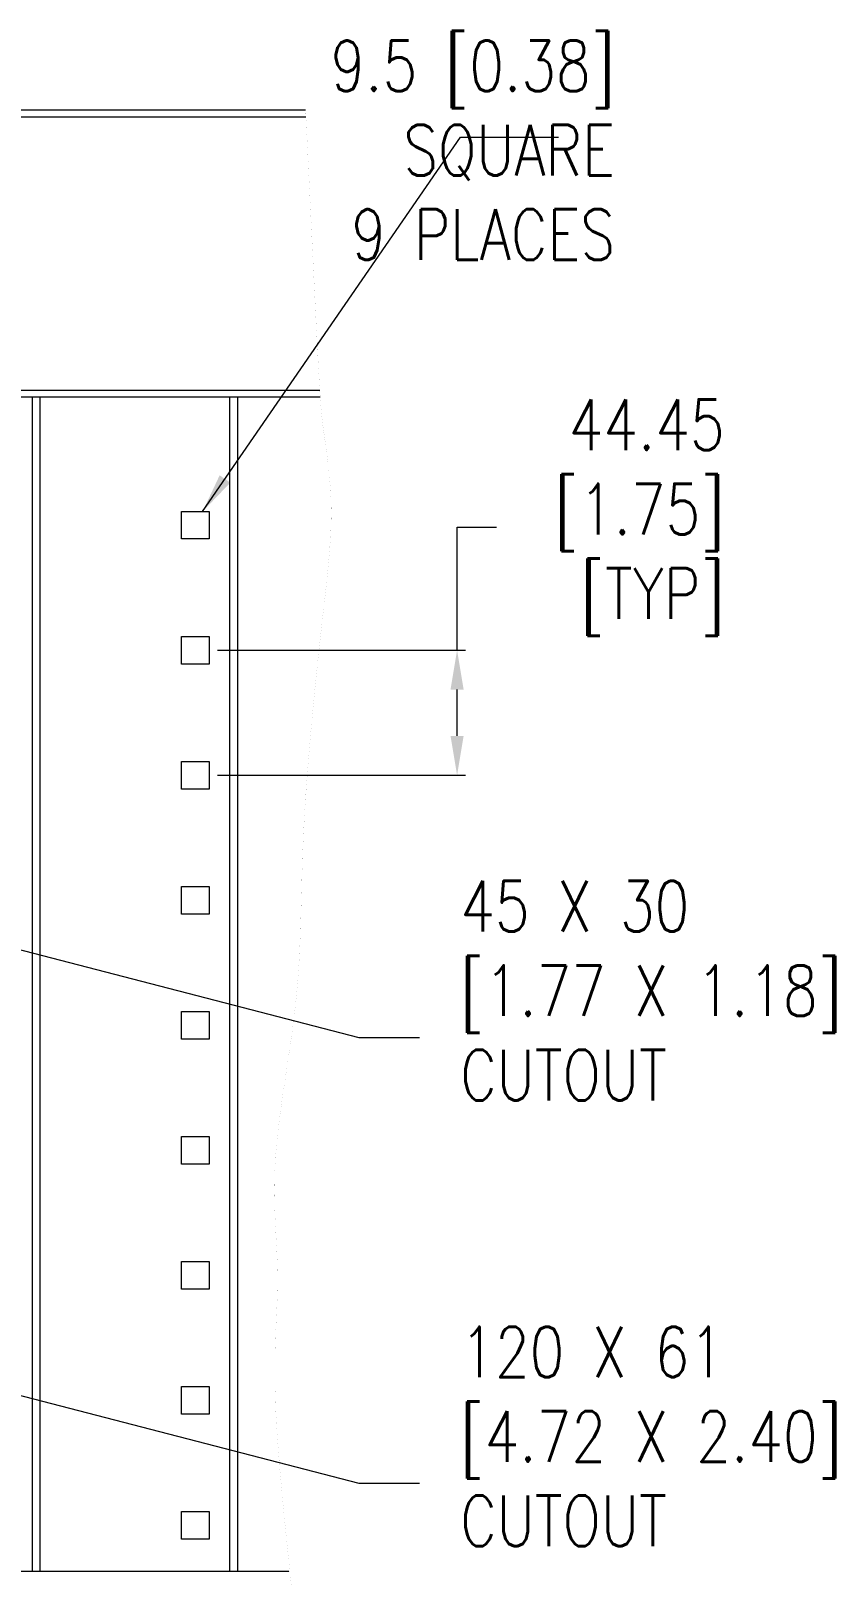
# Model space of a CAD drawing. Header units: inches. Extents: x 40138 to 76695, y -14500 to -5279.
# Drawn here: x 51328 to 51614, y -7878 to -7329 of the extents above; entities that cross this region are included whole.
import ezdxf

# ---------------------------------------------------------------- set-up
doc = ezdxf.new("R2010")
doc.units = ezdxf.units.IN
doc.header["$LTSCALE"] = 2
doc.header["$MEASUREMENT"] = 0
doc.header["$PDMODE"] = 35
doc.header["$PDSIZE"] = -1
doc.layers.add('M-OBJECT-DETAILS', color=7, linetype='Continuous', lineweight=9)
doc.styles.get("Standard").update_dxf_attribs({"font": 'romans.shx', "width": 0.8})
doc.dimstyles.new('Details World Wide', dxfattribs={"dimscale": 4, "dimtxt": 4.5, "dimasz": 3.5, "dimexe": 0.75, "dimexo": 0.75, "dimgap": 0.75, "dimtad": 0, "dimtih": 1, "dimtoh": 1, "dimdec": 0, "dimzin": 4, "dimdsep": 46, "dimtxsty": 'Standard', "dimcen": 0, "dimclrd": 256, "dimclre": 256, "dimclrt": 256, "dimadec": 0, "dimazin": 1, "dimtfac": 1, "dimtdec": 0, "dimtmove": 0, "dimatfit": 3, "dimfxl": 1, "dimtolj": 1, "dimtzin": 0, "dimlwd": -1, "dimlwe": -1, "dimarcsym": 0})

# ---------------------------------------------------------------- blocks, each defined once
blk = doc.blocks.new('*D53')
at = {"layer": 'Defpoints', "color": 0, "transparency": 16777216}
for p in [(51391.49, -7549.28), (51391.49, -7593.73), (51479.7, -7593.73)]:
    blk.add_point(p, dxfattribs=at)
at = {"layer": 'M-OBJECT-DETAILS', "transparency": 16777216}
for p, q in [((51479.7, -7549.28), (51479.7, -7505.53)), ((51479.7, -7505.53), (51493.7, -7505.53)), ((51394.49, -7549.28), (51482.7, -7549.28)), ((51479.7, -7579.73), (51479.7, -7563.28)), ((51394.49, -7593.73), (51482.7, -7593.73))]:
    blk.add_line(p, q, dxfattribs=at)
for points in [[(51477.37, -7563.28), (51482.03, -7563.28), (51479.7, -7549.28)], [(51477.37, -7579.73), (51482.03, -7579.73), (51479.7, -7593.73)]]:
    blk.add_solid(points, dxfattribs=at)
at = {"layer": 'M-OBJECT-DETAILS', "transparency": 16777216, "insert": (51574.87, -7460.1), "char_height": 18, "attachment_point": 3}
blk.add_mtext('\\A1;44.45\\P [1.75]\\P[TYP]', dxfattribs=at)

msp = doc.modelspace()

# ---------------------------------------------------------------- linework, layer by layer
at = {"layer": 'M-OBJECT-DETAILS', "linetype": 'Continuous'}
for p, q in [((51107.321, -7357.191), (51425.853, -7357.191)), ((51107.321, -7359.6), (51425.97, -7359.6)), ((51107.321, -7456.784), (51430.872, -7456.784)), ((51107.321, -7459.191), (51431.037, -7459.191)), ((51107.321, -7876.692), (51419.829, -7876.692))]:
    msp.add_line(p, q, dxfattribs=at)
at = {"layer": 'M-OBJECT-DETAILS', "linetype": 'Continuous', "lineweight": 0}
for p, q in [((51328.587, -7459.191), (51328.587, -7876.692)), ((51331.373, -7459.191), (51331.373, -7876.692)), ((51398.801, -7459.191), (51398.801, -7876.692)), ((51401.587, -7459.191), (51401.587, -7876.692)), ((51381.687, -7499.925), (51391.487, -7499.925)), ((51381.687, -7509.725), (51381.687, -7499.925)), ((51391.487, -7499.925), (51391.487, -7509.725)), ((51391.487, -7509.725), (51381.687, -7509.725)), ((51381.687, -7544.375), (51391.487, -7544.375)), ((51381.687, -7554.175), (51381.687, -7544.375)), ((51391.487, -7544.375), (51391.487, -7554.175)), ((51391.487, -7554.175), (51381.687, -7554.175)), ((51381.687, -7588.825), (51391.487, -7588.825)), ((51381.687, -7598.625), (51381.687, -7588.825)), ((51391.487, -7588.825), (51391.487, -7598.625)), ((51391.487, -7598.625), (51381.687, -7598.625)), ((51381.687, -7633.275), (51391.487, -7633.275)), ((51381.687, -7643.075), (51381.687, -7633.275)), ((51391.487, -7633.275), (51391.487, -7643.075)), ((51391.487, -7643.075), (51381.687, -7643.075)), ((51381.687, -7677.725), (51391.487, -7677.725)), ((51381.687, -7687.525), (51381.687, -7677.725)), ((51391.487, -7677.725), (51391.487, -7687.525)), ((51391.487, -7687.525), (51381.687, -7687.525)), ((51381.687, -7722.175), (51391.487, -7722.175)), ((51381.687, -7731.975), (51381.687, -7722.175)), ((51391.487, -7722.175), (51391.487, -7731.975)), ((51391.487, -7731.975), (51381.687, -7731.975)), ((51381.687, -7766.625), (51391.487, -7766.625)), ((51381.687, -7776.425), (51381.687, -7766.625)), ((51391.487, -7766.625), (51391.487, -7776.425)), ((51391.487, -7776.425), (51381.687, -7776.425)), ((51381.687, -7811.075), (51391.487, -7811.075)), ((51381.687, -7820.875), (51381.687, -7811.075)), ((51391.487, -7811.075), (51391.487, -7820.875)), ((51391.487, -7820.875), (51381.687, -7820.875)), ((51381.687, -7855.525), (51391.487, -7855.525)), ((51381.687, -7865.325), (51381.687, -7855.525)), ((51391.487, -7855.525), (51391.487, -7865.325)), ((51391.487, -7865.325), (51381.687, -7865.325))]:
    msp.add_line(p, q, dxfattribs=at)
at = {"layer": 'M-OBJECT-DETAILS', "const_width": 0.01}
msp.add_lwpolyline([(51423.104, -7903.93), (51420.22, -7876.752), (51418.12, -7856.05), (51416.674, -7840.473), (51415.749, -7828.67), (51415.216, -7819.289), (51414.957, -7811.18), (51414.903, -7803.999), (51415.002, -7797.599), (51415.2, -7791.835), (51415.442, -7786.564), (51415.675, -7781.638), (51415.845, -7776.915), (51415.898, -7772.248), (51415.798, -7767.512), (51415.585, -7762.658), (51415.316, -7757.654), (51415.049, -7752.47), (51414.84, -7747.077), (51414.747, -7741.443), (51414.828, -7735.538), (51415.141, -7729.332), (51415.721, -7722.809), (51416.526, -7716.013), (51417.493, -7709.002), (51418.558, -7701.835), (51419.658, -7694.571), (51420.728, -7687.268), (51421.706, -7679.985), (51422.528, -7672.781), (51423.148, -7665.692), (51423.593, -7658.674), (51423.909, -7651.661), (51424.139, -7644.586), (51424.328, -7637.383), (51424.52, -7629.985), (51424.762, -7622.327), (51425.096, -7614.342), (51425.557, -7605.996), (51426.135, -7597.376), (51426.809, -7588.604), (51427.557, -7579.799), (51428.36, -7571.081), (51429.194, -7562.571), (51430.041, -7554.388), (51430.879, -7546.654), (51431.686, -7539.458), (51432.445, -7532.779), (51433.137, -7526.562), (51433.744, -7520.756), (51434.248, -7515.308), (51434.631, -7510.166), (51434.874, -7505.277), (51434.959, -7500.59), (51434.876, -7496.062), (51434.649, -7491.697), (51434.308, -7487.509), (51433.887, -7483.514), (51433.415, -7479.724), (51432.926, -7476.154), (51432.449, -7472.82), (51432.018, -7469.735), (51431.647, -7466.721), (51431.289, -7462.83), (51430.88, -7456.921), (51430.357, -7447.855), (51429.657, -7434.489), (51428.715, -7415.683), (51427.468, -7390.298), (51425.853, -7357.191)], dxfattribs=at)

# ---------------------------------------------------------------- texts
at = {"layer": 'M-OBJECT-DETAILS', "insert": (51535.889, -7332.508), "char_height": 18, "attachment_point": 3}
msp.add_mtext('9.5 [0.38]\\PSQUARE\\P9 PLACES', dxfattribs=at)
at = {"layer": 'M-OBJECT-DETAILS', "char_height": 18, "width": 316.02557, "attachment_point": 1}
for s, insert in [('45 X 30\\P[1.77 X 1.18]\\PCUTOUT', (51480.83, -7631.303)), ('120 X 61\\P[4.72 X 2.40]\\PCUTOUT', (51480.83, -7789.786))]:
    msp.add_mtext(s, dxfattribs=dict(at, insert=insert))

# ---------------------------------------------------------------- dimensions: what is measured, and where the dimension line sits
at = {"layer": 'M-OBJECT-DETAILS'}
dim = msp.add_linear_dim(base=(51479.7, -7593.725), p1=(51391.487, -7549.275), p2=(51391.487, -7593.725), angle=90, text='<>\\P[TYP]', dimstyle='Details World Wide', override={"dimdec": 2, "dimpost": '\\X'}, dxfattribs=at)
dim.commit()
dim.dimension.update_dxf_attribs({"geometry": '*D53', "text_midpoint": (51535.786, -7505.533), "dimtype": 160})

# ---------------------------------------------------------------- leaders
for points in [[(51389.225, -7499.925), (51480.869, -7366.883), (51515.748, -7366.883)], [(51214.61, -7627.382), (51444.817, -7686.979), (51466.287, -7686.979)], [(51214.61, -7785.866), (51444.817, -7845.463), (51466.287, -7845.463)]]:
    msp.add_leader(points, dimstyle='Details World Wide', dxfattribs=at)

doc.saveas('drawing.dxf')
